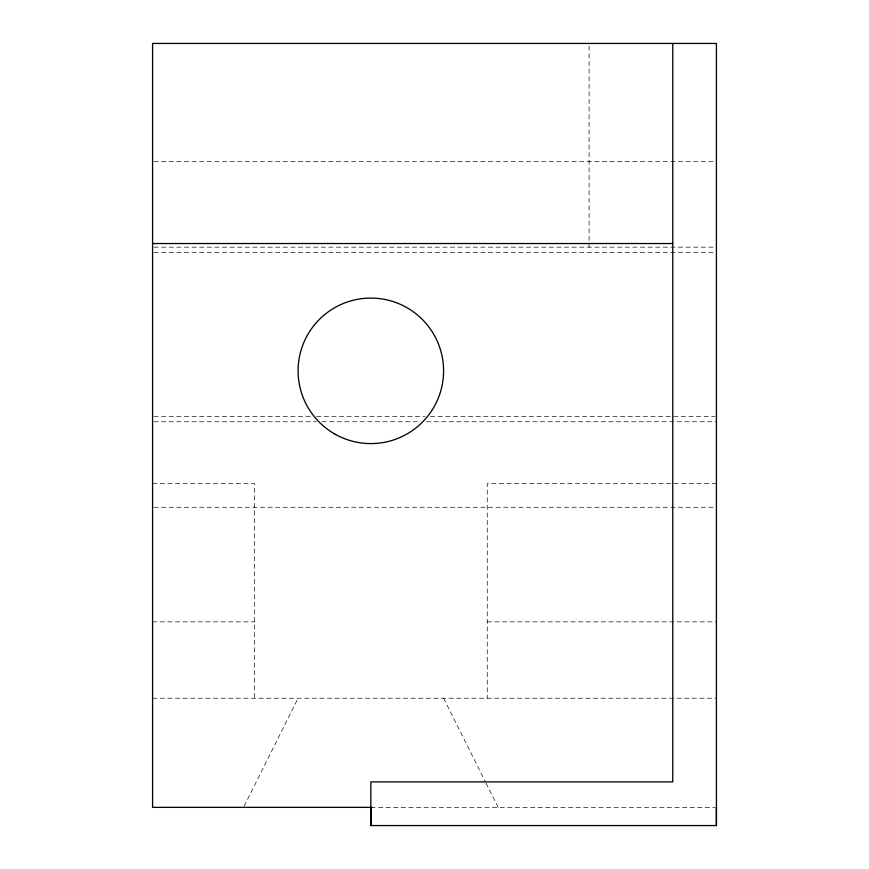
<?xml version="1.0" encoding="UTF-8"?>
<svg xmlns="http://www.w3.org/2000/svg" width="869" height="869" viewBox="0 0 869 869"><rect width="100%" height="100%" fill="white"/><g stroke="black" fill="none" stroke-linecap="round" stroke-linejoin="round"><path stroke-width="0.65" stroke-dasharray="4.34 3.26" d="M244.124 806.15L298.089 698.231M153.932 161.677L715.068 161.677M153.932 247.165L716.414 247.154M153.932 252.618L716.414 252.618M153.932 416.316L311.156 416.316M316.577 416.316L425.017 416.316M430.437 416.316L715.068 416.316M153.932 421.769L316.577 421.769M322.008 421.769L420.944 421.769M426.364 421.769L716.414 421.769M152.586 483.544L254.432 483.544L254.432 698.231M716.414 483.544L487.248 483.544L487.248 698.231M153.932 507.257L715.068 507.257M152.586 621.846L254.432 621.846M487.248 621.846L716.414 621.846M152.586 698.231L716.414 698.231M370.835 807.366L715.068 807.366M443.592 698.231L485.423 781.894M486.032 783.11L498.154 807.366M589.106 46.144L589.106 241.767M589.106 243.114L589.106 247.154"/><path stroke-width="1.3" d="M716.414 807.366L716.414 825.55L370.846 825.55L370.846 807.366M152.586 243.526L672.769 243.526M372.149 807.366L152.586 807.366L152.586 43.45L716.414 43.45L716.414 825.55M672.769 43.45L672.769 781.894L370.846 781.894L370.846 825.55M334.467 433.848A72.757 72.757 0 0 0 443.592 370.846A72.757 72.757 0 0 0 334.467 307.832A72.757 72.757 0 0 0 334.467 433.848"/></g></svg>
